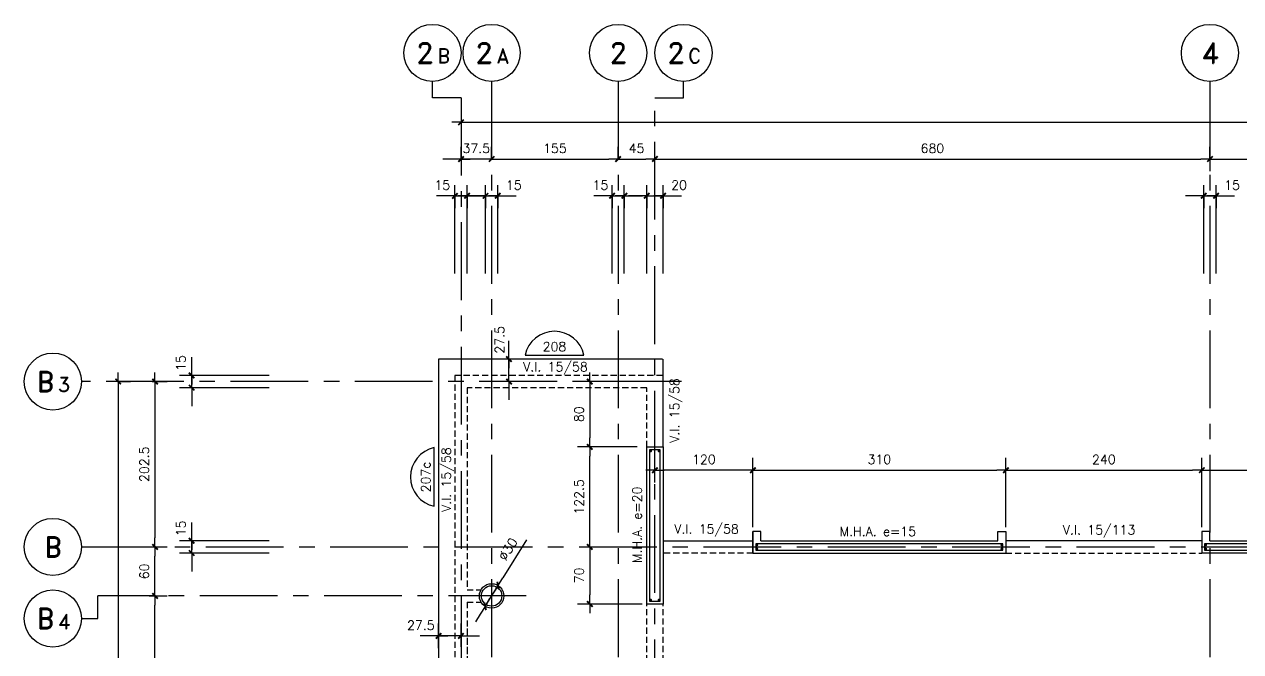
# Model space of a CAD drawing. Header units: millimetres. Extents: x -656330 to -652130, y 68248 to 71298.
# Drawn here: x -656330 to -654839, y 70530 to 71298 of the extents above; entities that cross this region are included whole.
import ezdxf
from ezdxf.enums import TextEntityAlignment as Align

# ---------------------------------------------------------------- set-up
doc = ezdxf.new("R2010")
doc.units = ezdxf.units.MM
doc.header["$LTSCALE"] = 30
doc.linetypes.add('CENTER', pattern=[50.8, 31.75, -6.35, 6.35, -6.35])
doc.linetypes.add('DASHED', pattern=[0.75, 0.5, -0.25])
for name, color, linetype in [('A-LINEA 015', 6, 'Continuous'), ('BORDE DE LOSAS', 3, 'Continuous'), ('COTAS', 5, 'Continuous'), ('COTAS1', 2, 'Continuous'), ('Cotas2', 1, 'Continuous'), ('EJES', 1, 'CENTER'), ('MALLA', 1, 'Continuous'), ('MUROS', 5, 'Continuous'), ('SEGMENTOS1', 2, 'DASHED'), ('TEXTOS1', 9, 'Continuous'), ('VIGAS', 3, 'Continuous')]:
    doc.layers.add(name, color=color, linetype=linetype)
doc.styles.add('ROMAND', font='romand')
doc.styles.add('ROMANS', font='romans')
doc.dimstyles.new('ING-50', dxfattribs={"dimscale": 5, "dimtxt": 2.25, "dimasz": 2.25, "dimexe": 3, "dimexo": 0, "dimgap": 1.5, "dimtad": 1, "dimdec": 1, "dimzin": 12, "dimdsep": 46, "dimtxsty": 'ROMANS', "dimblk1": 'TICK1', "dimblk2": 'TICK1', "dimsah": 1, "dimcen": 0.09, "dimclrd": 2, "dimclre": 1, "dimclrt": 3, "dimadec": 1, "dimazin": 3, "dimtfac": 1, "dimtdec": 1, "dimtix": 1, "dimtmove": 2, "dimatfit": 3, "dimfxl": 3, "dimtolj": 1, "dimtzin": 12, "dimarcsym": 0})

# ---------------------------------------------------------------- blocks, each defined once
blk = doc.blocks.new('EJE-1')
at = {"color": 3, "linetype": 'Continuous'}
blk.add_circle((0, 0), 35, dxfattribs=at)
at = {"color": 5, "linetype": 'Continuous', "style": 'ROMAND'}
blk.add_attdef('0', text='', height=25, dxfattribs=at).set_placement((0.2, 0), align=Align.MIDDLE)
blk = doc.blocks.new('TICK1')
at = {"color": 2}
for points in [[(0, 0), (-1, 0)], [(0, 0), (1, 0)]]:
    blk.add_lwpolyline(points, dxfattribs=at)
at = {"color": 2, "const_width": 0.2}
blk.add_lwpolyline([(-0.3, -0.3), (0.3, 0.3)], dxfattribs=at)
blk = doc.blocks.new('*D15')
at = {"layer": 'COTAS', "color": 2, "lineweight": -2}
for p, q in [((-654895.9, 71088.3), (-654907.1, 71088.3)), ((-654884.6, 71088.3), (-654869.6, 71088.3)), ((-654858.4, 71088.3), (-654847.1, 71088.3))]:
    blk.add_line(p, q, dxfattribs=at)
at = {"layer": 'COTAS', "color": 1, "lineweight": -2}
for p, q in [((-654884.6, 71088.3), (-654884.6, 71073.3)), ((-654869.6, 71088.3), (-654869.6, 71073.3))]:
    blk.add_line(p, q, dxfattribs=at)
at = {"layer": 'Defpoints', "color": 0}
for p in [(-654884.6, 71088.3), (-654869.6, 71088.3), (-654869.6, 71088.3)]:
    blk.add_point(p, dxfattribs=at)
at = {"layer": 'COTAS', "color": 2, "lineweight": -2, "xscale": 11.25, "yscale": 11.25, "zscale": 11.25}
blk.add_blockref('TICK1', (-654884.6, 71088.3), dxfattribs=at)
at = {"layer": 'COTAS', "color": 2, "lineweight": -2, "xscale": 11.25, "yscale": 11.25, "zscale": 11.25, "rotation": 180}
blk.add_blockref('TICK1', (-654869.6, 71088.3), dxfattribs=at)
at = {"layer": 'COTAS', "color": 3, "insert": (-654850, 71101.4), "char_height": 11.25, "attachment_point": 5, "style": 'ROMANS'}
blk.add_mtext('\\A1;15', dxfattribs=at)
blk = doc.blocks.new('*D18')
at = {"layer": 'COTAS', "color": 1, "lineweight": -2}
for p, q in [((-655602.1, 71133.3), (-655602.1, 71148.3)), ((-655557.1, 71133.3), (-655557.1, 71148.3))]:
    blk.add_line(p, q, dxfattribs=at)
at = {"layer": 'COTAS', "color": 2, "lineweight": -2}
blk.add_line((-655590.9, 71133.3), (-655568.4, 71133.3), dxfattribs=at)
at = {"layer": 'Defpoints', "color": 0}
for p in [(-655602.1, 71133.3), (-655557.1, 71133.3), (-655557.1, 71133.3)]:
    blk.add_point(p, dxfattribs=at)
at = {"layer": 'COTAS', "color": 2, "lineweight": -2, "xscale": 11.25, "yscale": 11.25, "zscale": 11.25, "rotation": 180}
blk.add_blockref('TICK1', (-655602.1, 71133.3), dxfattribs=at)
at = {"layer": 'COTAS', "color": 2, "lineweight": -2, "xscale": 11.25, "yscale": 11.25, "zscale": 11.25}
blk.add_blockref('TICK1', (-655557.1, 71133.3), dxfattribs=at)
at = {"layer": 'COTAS', "color": 3, "insert": (-655579.6, 71146.4), "char_height": 11.25, "attachment_point": 5, "style": 'ROMANS'}
blk.add_mtext('\\A1;45', dxfattribs=at)
blk = doc.blocks.new('*D21')
at = {"layer": 'COTAS', "color": 1, "lineweight": -2}
for p, q in [((-654692.1, 71133.3), (-654692.1, 71148.3)), ((-654877.1, 71133.3), (-654877.1, 71118.3))]:
    blk.add_line(p, q, dxfattribs=at)
at = {"layer": 'COTAS', "color": 2, "lineweight": -2}
blk.add_line((-654865.9, 71133.3), (-654703.4, 71133.3), dxfattribs=at)
at = {"layer": 'Defpoints', "color": 0}
for p in [(-654877.1, 71133.3), (-654692.1, 71133.3), (-654692.1, 71133.3)]:
    blk.add_point(p, dxfattribs=at)
at = {"layer": 'COTAS', "color": 2, "lineweight": -2, "xscale": 11.25, "yscale": 11.25, "zscale": 11.25, "rotation": 180}
blk.add_blockref('TICK1', (-654877.1, 71133.3), dxfattribs=at)
at = {"layer": 'COTAS', "color": 2, "lineweight": -2, "xscale": 11.25, "yscale": 11.25, "zscale": 11.25}
blk.add_blockref('TICK1', (-654692.1, 71133.3), dxfattribs=at)
at = {"layer": 'COTAS', "color": 3, "insert": (-654784.6, 71146.4), "char_height": 11.25, "attachment_point": 5, "style": 'ROMANS'}
blk.add_mtext('\\A1;185', dxfattribs=at)
blk = doc.blocks.new('*D24')
at = {"layer": 'COTAS', "color": 1, "lineweight": -2}
for p, q in [((-653424.6, 71178.3), (-653424.6, 71193.3)), ((-655794.6, 71178.3), (-655794.6, 71163.3))]:
    blk.add_line(p, q, dxfattribs=at)
at = {"layer": 'COTAS', "color": 2, "lineweight": -2}
blk.add_line((-655783.4, 71178.3), (-653435.9, 71178.3), dxfattribs=at)
at = {"layer": 'Defpoints', "color": 0}
for p in [(-655794.6, 71178.3), (-653424.6, 71178.3), (-653424.6, 71178.3)]:
    blk.add_point(p, dxfattribs=at)
at = {"layer": 'COTAS', "color": 2, "lineweight": -2, "xscale": 11.25, "yscale": 11.25, "zscale": 11.25, "rotation": 180}
blk.add_blockref('TICK1', (-655794.6, 71178.3), dxfattribs=at)
at = {"layer": 'COTAS', "color": 2, "lineweight": -2, "xscale": 11.25, "yscale": 11.25, "zscale": 11.25}
blk.add_blockref('TICK1', (-653424.6, 71178.3), dxfattribs=at)
at = {"layer": 'COTAS', "color": 3, "insert": (-654609.6, 71191.4), "char_height": 11.25, "attachment_point": 5, "style": 'ROMANS'}
blk.add_mtext('\\A1;2370', dxfattribs=at)
blk = doc.blocks.new('*D39')
at = {"layer": 'COTAS', "color": 2, "lineweight": -2}
for p, q in [((-656124.6, 70677), (-656124.6, 70688.3)), ((-656124.6, 70650.8), (-656124.6, 70665.8)), ((-656124.6, 70639.5), (-656124.6, 70628.3))]:
    blk.add_line(p, q, dxfattribs=at)
at = {"layer": 'COTAS', "color": 1, "lineweight": -2}
for p, q in [((-656124.6, 70665.8), (-656139.6, 70665.8)), ((-656124.6, 70650.8), (-656139.6, 70650.8))]:
    blk.add_line(p, q, dxfattribs=at)
at = {"layer": 'Defpoints', "color": 0}
for p in [(-656124.6, 70665.8), (-656124.6, 70665.8), (-656124.6, 70650.8)]:
    blk.add_point(p, dxfattribs=at)
at = {"layer": 'COTAS', "color": 2, "lineweight": -2, "xscale": 11.25, "yscale": 11.25, "zscale": 11.25}
for p, rotation in [((-656124.6, 70665.8), 270), ((-656124.6, 70650.8), 90)]:
    blk.add_blockref('TICK1', p, dxfattribs=dict(at, rotation=rotation))
at = {"layer": 'COTAS', "color": 3, "insert": (-656137.8, 70681), "char_height": 11.25, "attachment_point": 5, "rotation": 90, "style": 'ROMANS'}
blk.add_mtext('\\A1;15', dxfattribs=at)
blk = doc.blocks.new('*D49')
at = {"layer": 'COTAS', "color": 1, "lineweight": -2}
for p, q in [((-656215.6, 70860.8), (-656199.6, 70860.8)), ((-656223.3, 69028.3), (-656199.6, 69028.3))]:
    blk.add_line(p, q, dxfattribs=at)
at = {"layer": 'COTAS', "color": 2, "lineweight": -2}
blk.add_line((-656214.6, 70849.5), (-656214.6, 69039.5), dxfattribs=at)
at = {"layer": 'Defpoints', "color": 0}
for p in [(-656215.6, 70860.8), (-656223.3, 69028.3), (-656214.6, 69028.3)]:
    blk.add_point(p, dxfattribs=at)
at = {"layer": 'COTAS', "color": 2, "lineweight": -2, "xscale": 11.25, "yscale": 11.25, "zscale": 11.25}
for p, rotation in [((-656214.6, 70860.8), 90), ((-656214.6, 69028.3), 270)]:
    blk.add_blockref('TICK1', p, dxfattribs=dict(at, rotation=rotation))
at = {"layer": 'COTAS', "color": 3, "insert": (-656227.8, 69944.5), "char_height": 11.25, "attachment_point": 5, "rotation": 90, "style": 'ROMANS'}
blk.add_mtext('\\A1;1832.5', dxfattribs=at)
blk = doc.blocks.new('*D50')
at = {"layer": 'COTAS', "color": 1, "lineweight": -2, "ltscale": 0.5}
for p, q in [((-655437.1, 70682.3), (-655437.1, 70767.2)), ((-655127.1, 70682.3), (-655127.1, 70767.2))]:
    blk.add_line(p, q, dxfattribs=at)
at = {"layer": 'COTAS', "color": 2, "lineweight": -2, "ltscale": 0.5}
blk.add_line((-655425.9, 70752.2), (-655138.4, 70752.2), dxfattribs=at)
at = {"layer": 'Defpoints', "color": 0, "ltscale": 0.5}
for p in [(-655127.1, 70752.2), (-655437.1, 70682.3), (-655127.1, 70682.3)]:
    blk.add_point(p, dxfattribs=at)
at = {"layer": 'COTAS', "color": 2, "lineweight": -2, "ltscale": 0.5, "xscale": 11.25, "yscale": 11.25, "zscale": 11.25, "rotation": 180}
blk.add_blockref('TICK1', (-655437.1, 70752.2), dxfattribs=at)
at = {"layer": 'COTAS', "color": 2, "lineweight": -2, "ltscale": 0.5, "xscale": 11.25, "yscale": 11.25, "zscale": 11.25}
blk.add_blockref('TICK1', (-655127.1, 70752.2), dxfattribs=at)
at = {"layer": 'COTAS', "color": 3, "ltscale": 0.5, "insert": (-655282.1, 70765.4), "char_height": 11.25, "attachment_point": 5, "style": 'ROMANS'}
blk.add_mtext('\\A1;310', dxfattribs=at)
blk = doc.blocks.new('*D56')
at = {"layer": 'COTAS1', "color": 1, "lineweight": -2, "ltscale": 0.5}
for p, q in [((-654887.1, 70685.1), (-654887.1, 70767.2)), ((-654667.1, 70682.3), (-654667.1, 70767.2))]:
    blk.add_line(p, q, dxfattribs=at)
at = {"layer": 'COTAS1', "color": 2, "lineweight": -2, "ltscale": 0.5}
blk.add_line((-654875.9, 70752.2), (-654678.4, 70752.2), dxfattribs=at)
at = {"layer": 'Defpoints', "color": 0, "ltscale": 0.5}
for p in [(-654667.1, 70752.2), (-654887.1, 70685.1), (-654667.1, 70682.3)]:
    blk.add_point(p, dxfattribs=at)
at = {"layer": 'COTAS1', "color": 2, "lineweight": -2, "ltscale": 0.5, "xscale": 11.25, "yscale": 11.25, "zscale": 11.25, "rotation": 180}
blk.add_blockref('TICK1', (-654887.1, 70752.2), dxfattribs=at)
at = {"layer": 'COTAS1', "color": 2, "lineweight": -2, "ltscale": 0.5, "xscale": 11.25, "yscale": 11.25, "zscale": 11.25}
blk.add_blockref('TICK1', (-654667.1, 70752.2), dxfattribs=at)
at = {"layer": 'COTAS1', "color": 3, "ltscale": 0.5, "insert": (-654777.1, 70765.4), "char_height": 11.25, "attachment_point": 5, "style": 'ROMANS'}
blk.add_mtext('\\A1;220', dxfattribs=at)
blk = doc.blocks.new('*D58')
at = {"layer": 'COTAS', "color": 1, "lineweight": -2}
for p, q in [((-656176, 70658.3), (-656154.6, 70658.3)), ((-656175.1, 70598.3), (-656154.6, 70598.3))]:
    blk.add_line(p, q, dxfattribs=at)
at = {"layer": 'COTAS', "color": 2, "lineweight": -2}
blk.add_line((-656169.6, 70609.5), (-656169.6, 70647), dxfattribs=at)
at = {"layer": 'Defpoints', "color": 0}
for p in [(-656176, 70658.3), (-656169.6, 70658.3), (-656175.1, 70598.3)]:
    blk.add_point(p, dxfattribs=at)
at = {"layer": 'COTAS', "color": 2, "lineweight": -2, "xscale": 11.25, "yscale": 11.25, "zscale": 11.25}
for p, rotation in [((-656169.6, 70658.3), 90), ((-656169.6, 70598.3), 270)]:
    blk.add_blockref('TICK1', p, dxfattribs=dict(at, rotation=rotation))
at = {"layer": 'COTAS', "color": 3, "insert": (-656182.8, 70628.3), "char_height": 11.25, "attachment_point": 5, "rotation": 90, "style": 'ROMANS'}
blk.add_mtext('\\A1;60', dxfattribs=at)
blk = doc.blocks.new('*D64')
at = {"layer": 'COTAS', "color": 2, "lineweight": -2}
for p, q in [((-655620.9, 71088.3), (-655632.1, 71088.3)), ((-655609.6, 71088.3), (-655594.6, 71088.3)), ((-655583.4, 71088.3), (-655572.1, 71088.3))]:
    blk.add_line(p, q, dxfattribs=at)
at = {"layer": 'COTAS', "color": 1, "lineweight": -2}
for p, q in [((-655609.6, 71088.3), (-655609.6, 71073.3)), ((-655594.6, 71088.3), (-655594.6, 71073.3))]:
    blk.add_line(p, q, dxfattribs=at)
at = {"layer": 'Defpoints', "color": 0}
for p in [(-655609.6, 71088.3), (-655594.6, 71088.3), (-655594.6, 71088.3)]:
    blk.add_point(p, dxfattribs=at)
at = {"layer": 'COTAS', "color": 2, "lineweight": -2, "xscale": 11.25, "yscale": 11.25, "zscale": 11.25}
blk.add_blockref('TICK1', (-655609.6, 71088.3), dxfattribs=at)
at = {"layer": 'COTAS', "color": 2, "lineweight": -2, "xscale": 11.25, "yscale": 11.25, "zscale": 11.25, "rotation": 180}
blk.add_blockref('TICK1', (-655594.6, 71088.3), dxfattribs=at)
at = {"layer": 'COTAS', "color": 3, "insert": (-655623.8, 71101.4), "char_height": 11.25, "attachment_point": 5, "style": 'ROMANS'}
blk.add_mtext('\\A1;15', dxfattribs=at)
blk = doc.blocks.new('eje-3')
at = {"color": 3, "linetype": 'Continuous'}
blk.add_circle((0, 0), 35, dxfattribs=at)
at = {"color": 5, "linetype": 'Continuous', "style": 'ROMAND'}
for height, p in [(25, (-9.2, 0)), (18, (13.7, -3.6))]:
    blk.add_attdef('0', text='', height=height, dxfattribs=at).set_placement(p, align=Align.MIDDLE)
blk = doc.blocks.new('*D70')
at = {"layer": 'COTAS', "color": 1, "lineweight": -2}
for p, q in [((-655757.1, 71133.3), (-655757.1, 71148.3)), ((-655602.1, 71133.3), (-655602.1, 71148.3))]:
    blk.add_line(p, q, dxfattribs=at)
at = {"layer": 'COTAS', "color": 2, "lineweight": -2}
blk.add_line((-655745.9, 71133.3), (-655613.4, 71133.3), dxfattribs=at)
at = {"layer": 'Defpoints', "color": 0}
for p in [(-655757.1, 71133.3), (-655602.1, 71133.3), (-655602.1, 71133.3)]:
    blk.add_point(p, dxfattribs=at)
at = {"layer": 'COTAS', "color": 2, "lineweight": -2, "xscale": 11.25, "yscale": 11.25, "zscale": 11.25, "rotation": 180}
blk.add_blockref('TICK1', (-655757.1, 71133.3), dxfattribs=at)
at = {"layer": 'COTAS', "color": 2, "lineweight": -2, "xscale": 11.25, "yscale": 11.25, "zscale": 11.25}
blk.add_blockref('TICK1', (-655602.1, 71133.3), dxfattribs=at)
at = {"layer": 'COTAS', "color": 3, "insert": (-655679.6, 71146.4), "char_height": 11.25, "attachment_point": 5, "style": 'ROMANS'}
blk.add_mtext('\\A1;155', dxfattribs=at)
blk = doc.blocks.new('*D73')
at = {"layer": 'COTAS', "color": 1, "lineweight": -2, "ltscale": 0.5}
for p, q in [((-655127.1, 70682.3), (-655127.1, 70767.2)), ((-654887.1, 70682.3), (-654887.1, 70767.2))]:
    blk.add_line(p, q, dxfattribs=at)
at = {"layer": 'COTAS', "color": 2, "lineweight": -2, "ltscale": 0.5}
blk.add_line((-655115.9, 70752.2), (-654898.4, 70752.2), dxfattribs=at)
at = {"layer": 'Defpoints', "color": 0, "ltscale": 0.5}
for p in [(-654887.1, 70752.2), (-655127.1, 70682.3), (-654887.1, 70682.3)]:
    blk.add_point(p, dxfattribs=at)
at = {"layer": 'COTAS', "color": 2, "lineweight": -2, "ltscale": 0.5, "xscale": 11.25, "yscale": 11.25, "zscale": 11.25, "rotation": 180}
blk.add_blockref('TICK1', (-655127.1, 70752.2), dxfattribs=at)
at = {"layer": 'COTAS', "color": 2, "lineweight": -2, "ltscale": 0.5, "xscale": 11.25, "yscale": 11.25, "zscale": 11.25}
blk.add_blockref('TICK1', (-654887.1, 70752.2), dxfattribs=at)
at = {"layer": 'COTAS', "color": 3, "ltscale": 0.5, "insert": (-655007.1, 70765.4), "char_height": 11.25, "attachment_point": 5, "style": 'ROMANS'}
blk.add_mtext('\\A1;240', dxfattribs=at)
blk = doc.blocks.new('*D78')
at = {"layer": 'COTAS', "color": 1, "lineweight": -2, "ltscale": 0.5}
for p, q in [((-655557.1, 70737.1), (-655557.1, 70767.2)), ((-655437.1, 70682.3), (-655437.1, 70767.2))]:
    blk.add_line(p, q, dxfattribs=at)
at = {"layer": 'COTAS', "color": 2, "lineweight": -2, "ltscale": 0.5}
blk.add_line((-655448.4, 70752.2), (-655545.9, 70752.2), dxfattribs=at)
at = {"layer": 'Defpoints', "color": 0, "ltscale": 0.5}
for p in [(-655557.1, 70752.2), (-655557.1, 70737.1), (-655437.1, 70682.3)]:
    blk.add_point(p, dxfattribs=at)
at = {"layer": 'COTAS', "color": 2, "lineweight": -2, "ltscale": 0.5, "xscale": 11.25, "yscale": 11.25, "zscale": 11.25, "rotation": 180}
blk.add_blockref('TICK1', (-655557.1, 70752.2), dxfattribs=at)
at = {"layer": 'COTAS', "color": 2, "lineweight": -2, "ltscale": 0.5, "xscale": 11.25, "yscale": 11.25, "zscale": 11.25}
blk.add_blockref('TICK1', (-655437.1, 70752.2), dxfattribs=at)
at = {"layer": 'COTAS', "color": 3, "ltscale": 0.5, "insert": (-655497.1, 70765.4), "char_height": 11.25, "attachment_point": 5, "style": 'ROMANS'}
blk.add_mtext('\\A1;120', dxfattribs=at)
blk = doc.blocks.new('*D127')
at = {"layer": 'COTAS', "color": 2, "lineweight": -2}
for p, q in [((-655775.9, 71088.3), (-655787.1, 71088.3)), ((-655764.6, 71088.3), (-655749.6, 71088.3)), ((-655738.4, 71088.3), (-655727.1, 71088.3))]:
    blk.add_line(p, q, dxfattribs=at)
at = {"layer": 'COTAS', "color": 1, "lineweight": -2}
for p, q in [((-655764.6, 71088.3), (-655764.6, 71073.3)), ((-655749.6, 71088.3), (-655749.6, 71073.3))]:
    blk.add_line(p, q, dxfattribs=at)
at = {"layer": 'Defpoints', "color": 0}
for p in [(-655764.6, 71088.3), (-655749.6, 71088.3), (-655749.6, 71088.3)]:
    blk.add_point(p, dxfattribs=at)
at = {"layer": 'COTAS', "color": 2, "lineweight": -2, "xscale": 11.25, "yscale": 11.25, "zscale": 11.25}
blk.add_blockref('TICK1', (-655764.6, 71088.3), dxfattribs=at)
at = {"layer": 'COTAS', "color": 2, "lineweight": -2, "xscale": 11.25, "yscale": 11.25, "zscale": 11.25, "rotation": 180}
blk.add_blockref('TICK1', (-655749.6, 71088.3), dxfattribs=at)
at = {"layer": 'COTAS', "color": 3, "insert": (-655730, 71101.4), "char_height": 11.25, "attachment_point": 5, "style": 'ROMANS'}
blk.add_mtext('\\A1;15', dxfattribs=at)
blk = doc.blocks.new('*D145')
at = {"layer": 'COTAS', "color": 1, "lineweight": -2}
for p, q in [((-655794.6, 71133.3), (-655794.6, 71148.3)), ((-655757.1, 71133.3), (-655757.1, 71148.3))]:
    blk.add_line(p, q, dxfattribs=at)
at = {"layer": 'COTAS', "color": 2, "lineweight": -2}
for p, q in [((-655805.9, 71133.3), (-655817.1, 71133.3)), ((-655757.1, 71133.3), (-655794.6, 71133.3)), ((-655745.9, 71133.3), (-655734.6, 71133.3))]:
    blk.add_line(p, q, dxfattribs=at)
at = {"layer": 'Defpoints', "color": 0}
for p in [(-655794.6, 71133.3), (-655794.6, 71133.3), (-655757.1, 71133.3)]:
    blk.add_point(p, dxfattribs=at)
at = {"layer": 'COTAS', "color": 2, "lineweight": -2, "xscale": 11.25, "yscale": 11.25, "zscale": 11.25}
blk.add_blockref('TICK1', (-655794.6, 71133.3), dxfattribs=at)
at = {"layer": 'COTAS', "color": 2, "lineweight": -2, "xscale": 11.25, "yscale": 11.25, "zscale": 11.25, "rotation": 180}
blk.add_blockref('TICK1', (-655757.1, 71133.3), dxfattribs=at)
at = {"layer": 'COTAS', "color": 3, "insert": (-655775.9, 71146.4), "char_height": 11.25, "attachment_point": 5, "style": 'ROMANS'}
blk.add_mtext('\\A1;37.5', dxfattribs=at)
blk = doc.blocks.new('*D146')
at = {"layer": 'COTAS', "color": 2, "lineweight": -2}
for p, q in [((-655813.4, 71088.3), (-655824.6, 71088.3)), ((-655802.1, 71088.3), (-655787.1, 71088.3)), ((-655775.9, 71088.3), (-655764.6, 71088.3))]:
    blk.add_line(p, q, dxfattribs=at)
at = {"layer": 'COTAS', "color": 1, "lineweight": -2}
for p, q in [((-655802.1, 71088.3), (-655802.1, 71073.3)), ((-655787.1, 71088.3), (-655787.1, 71073.3))]:
    blk.add_line(p, q, dxfattribs=at)
at = {"layer": 'Defpoints', "color": 0}
for p in [(-655802.1, 71088.3), (-655787.1, 71088.3), (-655787.1, 71088.3)]:
    blk.add_point(p, dxfattribs=at)
at = {"layer": 'COTAS', "color": 2, "lineweight": -2, "xscale": 11.25, "yscale": 11.25, "zscale": 11.25}
blk.add_blockref('TICK1', (-655802.1, 71088.3), dxfattribs=at)
at = {"layer": 'COTAS', "color": 2, "lineweight": -2, "xscale": 11.25, "yscale": 11.25, "zscale": 11.25, "rotation": 180}
blk.add_blockref('TICK1', (-655787.1, 71088.3), dxfattribs=at)
at = {"layer": 'COTAS', "color": 3, "insert": (-655817.5, 71101.4), "char_height": 11.25, "attachment_point": 5, "style": 'ROMANS'}
blk.add_mtext('\\A1;15', dxfattribs=at)
blk = doc.blocks.new('*D149')
at = {"layer": 'COTAS', "color": 1, "lineweight": -2, "ltscale": 0.5}
for p, q in [((-655822.1, 70534.3), (-655822.1, 70564.3)), ((-655794.6, 70535.8), (-655794.6, 70564.3))]:
    blk.add_line(p, q, dxfattribs=at)
at = {"layer": 'COTAS', "color": 2, "lineweight": -2, "ltscale": 0.5}
for p, q in [((-655833.4, 70549.3), (-655844.6, 70549.3)), ((-655794.6, 70549.3), (-655822.1, 70549.3)), ((-655783.4, 70549.3), (-655772.1, 70549.3))]:
    blk.add_line(p, q, dxfattribs=at)
at = {"layer": 'Defpoints', "color": 0, "ltscale": 0.5}
for p in [(-655822.1, 70549.3), (-655822.1, 70534.3), (-655794.6, 70535.8)]:
    blk.add_point(p, dxfattribs=at)
at = {"layer": 'COTAS', "color": 2, "lineweight": -2, "ltscale": 0.5, "xscale": 11.25, "yscale": 11.25, "zscale": 11.25}
blk.add_blockref('TICK1', (-655822.1, 70549.3), dxfattribs=at)
at = {"layer": 'COTAS', "color": 2, "lineweight": -2, "ltscale": 0.5, "xscale": 11.25, "yscale": 11.25, "zscale": 11.25, "rotation": 180}
blk.add_blockref('TICK1', (-655794.6, 70549.3), dxfattribs=at)
at = {"layer": 'COTAS', "color": 3, "ltscale": 0.5, "insert": (-655843.9, 70562.4), "char_height": 11.25, "attachment_point": 5, "style": 'ROMANS'}
blk.add_mtext('\\A1;27.5', dxfattribs=at)
blk = doc.blocks.new('*D209')
at = {"layer": 'COTAS', "color": 2, "lineweight": -2}
for p, q in [((-655714.5, 70667), (-655743.3, 70620.6)), ((-655765.1, 70585.5), (-655749.2, 70611)), ((-655771, 70576), (-655776.9, 70566.4))]:
    blk.add_line(p, q, dxfattribs=at)
at = {"layer": 'Defpoints', "color": 0}
for p in [(-655749.2, 70611), (-655765.1, 70585.5)]:
    blk.add_point(p, dxfattribs=at)
at = {"layer": 'COTAS', "color": 2, "lineweight": -2, "xscale": 11.25, "yscale": 11.25, "zscale": 11.25}
for p, rotation in [((-655749.2, 70611), 238.169466181753), ((-655765.1, 70585.5), 58.16946618175298)]:
    blk.add_blockref('TICK1', p, dxfattribs=dict(at, rotation=rotation))
at = {"layer": 'COTAS', "color": 3, "insert": (-655737.1, 70655.5), "char_height": 11.25, "attachment_point": 5, "rotation": 58.1695, "style": 'ROMANS'}
blk.add_mtext('\\A1;∅30', dxfattribs=at)
blk = doc.blocks.new('*D155')
at = {"layer": 'COTAS', "color": 1, "lineweight": -2}
for p, q in [((-655557.1, 71133.3), (-655557.1, 71148.3)), ((-654877.1, 71133.3), (-654877.1, 71148.3))]:
    blk.add_line(p, q, dxfattribs=at)
at = {"layer": 'COTAS', "color": 2, "lineweight": -2}
blk.add_line((-655545.9, 71133.3), (-654888.4, 71133.3), dxfattribs=at)
at = {"layer": 'Defpoints', "color": 0}
for p in [(-655557.1, 71133.3), (-654877.1, 71133.3), (-654877.1, 71133.3)]:
    blk.add_point(p, dxfattribs=at)
at = {"layer": 'COTAS', "color": 2, "lineweight": -2, "xscale": 11.25, "yscale": 11.25, "zscale": 11.25, "rotation": 180}
blk.add_blockref('TICK1', (-655557.1, 71133.3), dxfattribs=at)
at = {"layer": 'COTAS', "color": 2, "lineweight": -2, "xscale": 11.25, "yscale": 11.25, "zscale": 11.25}
blk.add_blockref('TICK1', (-654877.1, 71133.3), dxfattribs=at)
at = {"layer": 'COTAS', "color": 3, "insert": (-655217.1, 71146.4), "char_height": 11.25, "attachment_point": 5, "style": 'ROMANS'}
blk.add_mtext('\\A1;680', dxfattribs=at)
blk = doc.blocks.new('*D156')
at = {"layer": 'COTAS', "color": 1, "lineweight": -2}
for p, q in [((-656176.5, 70598.3), (-656154.6, 70598.3)), ((-656172, 70308.3), (-656154.6, 70308.3))]:
    blk.add_line(p, q, dxfattribs=at)
at = {"layer": 'COTAS', "color": 2, "lineweight": -2}
blk.add_line((-656169.6, 70319.5), (-656169.6, 70587), dxfattribs=at)
at = {"layer": 'Defpoints', "color": 0}
for p in [(-656176.5, 70598.3), (-656169.6, 70598.3), (-656172, 70308.3)]:
    blk.add_point(p, dxfattribs=at)
at = {"layer": 'COTAS', "color": 2, "lineweight": -2, "xscale": 11.25, "yscale": 11.25, "zscale": 11.25}
for p, rotation in [((-656169.6, 70598.3), 90), ((-656169.6, 70308.3), 270)]:
    blk.add_blockref('TICK1', p, dxfattribs=dict(at, rotation=rotation))
at = {"layer": 'COTAS', "color": 3, "insert": (-656182.8, 70453.3), "char_height": 11.25, "attachment_point": 5, "rotation": 90, "style": 'ROMANS'}
blk.add_mtext('\\A1;290', dxfattribs=at)
blk = doc.blocks.new('*D157')
at = {"layer": 'COTAS', "color": 1, "lineweight": -2}
for p, q in [((-655578.7, 70780.8), (-655651.9, 70780.8)), ((-655638.7, 70658.3), (-655621.9, 70658.3))]:
    blk.add_line(p, q, dxfattribs=at)
at = {"layer": 'COTAS', "color": 2, "lineweight": -2}
blk.add_line((-655636.9, 70669.5), (-655636.9, 70769.5), dxfattribs=at)
at = {"layer": 'Defpoints', "color": 0}
for p in [(-655636.9, 70780.8), (-655578.7, 70780.8), (-655638.7, 70658.3)]:
    blk.add_point(p, dxfattribs=at)
at = {"layer": 'COTAS', "color": 2, "lineweight": -2, "xscale": 11.25, "yscale": 11.25, "zscale": 11.25}
for p, rotation in [((-655636.9, 70780.8), 90), ((-655636.9, 70658.3), 270)]:
    blk.add_blockref('TICK1', p, dxfattribs=dict(at, rotation=rotation))
at = {"layer": 'COTAS', "color": 3, "insert": (-655650, 70719.5), "char_height": 11.25, "attachment_point": 5, "rotation": 90, "style": 'ROMANS'}
blk.add_mtext('\\A1;122.5', dxfattribs=at)
blk = doc.blocks.new('*D158')
at = {"layer": 'COTAS', "color": 1, "lineweight": -2}
for p, q in [((-655638.7, 70658.3), (-655621.9, 70658.3)), ((-655572.8, 70588.3), (-655651.9, 70588.3))]:
    blk.add_line(p, q, dxfattribs=at)
at = {"layer": 'COTAS', "color": 2, "lineweight": -2}
blk.add_line((-655636.9, 70647), (-655636.9, 70599.5), dxfattribs=at)
at = {"layer": 'Defpoints', "color": 0}
for p in [(-655638.7, 70658.3), (-655636.9, 70588.3), (-655572.8, 70588.3)]:
    blk.add_point(p, dxfattribs=at)
at = {"layer": 'COTAS', "color": 2, "lineweight": -2, "xscale": 11.25, "yscale": 11.25, "zscale": 11.25}
for p, rotation in [((-655636.9, 70658.3), 90), ((-655636.9, 70588.3), 270)]:
    blk.add_blockref('TICK1', p, dxfattribs=dict(at, rotation=rotation))
at = {"layer": 'COTAS', "color": 3, "insert": (-655650, 70623.3), "char_height": 11.25, "attachment_point": 5, "rotation": 90, "style": 'ROMANS'}
blk.add_mtext('\\A1;70', dxfattribs=at)
blk = doc.blocks.new('*D159')
at = {"layer": 'COTAS', "color": 2, "lineweight": -2}
for p, q in [((-655735.9, 70899.5), (-655735.9, 70910.8)), ((-655735.9, 70860.8), (-655735.9, 70888.3)), ((-655735.9, 70849.5), (-655735.9, 70838.3))]:
    blk.add_line(p, q, dxfattribs=at)
at = {"layer": 'COTAS', "color": 1, "lineweight": -2}
for p, q in [((-655725.2, 70888.3), (-655750.9, 70888.3)), ((-655729, 70860.8), (-655750.9, 70860.8))]:
    blk.add_line(p, q, dxfattribs=at)
at = {"layer": 'Defpoints', "color": 0}
for p in [(-655735.9, 70888.3), (-655725.2, 70888.3), (-655729, 70860.8)]:
    blk.add_point(p, dxfattribs=at)
at = {"layer": 'COTAS', "color": 2, "lineweight": -2, "xscale": 11.25, "yscale": 11.25, "zscale": 11.25}
for p, rotation in [((-655735.9, 70888.3), 270), ((-655735.9, 70860.8), 90)]:
    blk.add_blockref('TICK1', p, dxfattribs=dict(at, rotation=rotation))
at = {"layer": 'COTAS', "color": 3, "insert": (-655747.4, 70911.9), "char_height": 11.25, "attachment_point": 5, "rotation": 90, "style": 'ROMANS'}
blk.add_mtext('\\A1;27.5', dxfattribs=at)
blk = doc.blocks.new('*D167')
at = {"layer": 'COTAS', "color": 2, "lineweight": -2}
for p, q in [((-656124.6, 70879.5), (-656124.6, 70890.8)), ((-656124.6, 70853.3), (-656124.6, 70868.3)), ((-656124.6, 70842), (-656124.6, 70830.8))]:
    blk.add_line(p, q, dxfattribs=at)
at = {"layer": 'COTAS', "color": 1, "lineweight": -2}
for p, q in [((-656124.6, 70868.3), (-656139.6, 70868.3)), ((-656124.6, 70853.3), (-656139.6, 70853.3))]:
    blk.add_line(p, q, dxfattribs=at)
at = {"layer": 'Defpoints', "color": 0}
for p in [(-656124.6, 70868.3), (-656124.6, 70868.3), (-656124.6, 70853.3)]:
    blk.add_point(p, dxfattribs=at)
at = {"layer": 'COTAS', "color": 2, "lineweight": -2, "xscale": 11.25, "yscale": 11.25, "zscale": 11.25}
for p, rotation in [((-656124.6, 70868.3), 270), ((-656124.6, 70853.3), 90)]:
    blk.add_blockref('TICK1', p, dxfattribs=dict(at, rotation=rotation))
at = {"layer": 'COTAS', "color": 3, "insert": (-656137.8, 70883.5), "char_height": 11.25, "attachment_point": 5, "rotation": 90, "style": 'ROMANS'}
blk.add_mtext('\\A1;15', dxfattribs=at)
blk = doc.blocks.new('*D168')
at = {"layer": 'COTAS', "color": 1, "lineweight": -2}
for p, q in [((-656172.9, 70860.8), (-656154.6, 70860.8)), ((-656176, 70658.3), (-656154.6, 70658.3))]:
    blk.add_line(p, q, dxfattribs=at)
at = {"layer": 'COTAS', "color": 2, "lineweight": -2}
blk.add_line((-656169.6, 70849.5), (-656169.6, 70669.5), dxfattribs=at)
at = {"layer": 'Defpoints', "color": 0}
for p in [(-656172.9, 70860.8), (-656176, 70658.3), (-656169.6, 70658.3)]:
    blk.add_point(p, dxfattribs=at)
at = {"layer": 'COTAS', "color": 2, "lineweight": -2, "xscale": 11.25, "yscale": 11.25, "zscale": 11.25}
for p, rotation in [((-656169.6, 70860.8), 90), ((-656169.6, 70658.3), 270)]:
    blk.add_blockref('TICK1', p, dxfattribs=dict(at, rotation=rotation))
at = {"layer": 'COTAS', "color": 3, "insert": (-656182.8, 70759.5), "char_height": 11.25, "attachment_point": 5, "rotation": 90, "style": 'ROMANS'}
blk.add_mtext('\\A1;202.5', dxfattribs=at)
blk = doc.blocks.new('*D173')
at = {"layer": 'COTAS', "color": 1, "lineweight": -2}
for p, q in [((-655617.9, 70860.8), (-655651.9, 70860.8)), ((-655578.7, 70780.8), (-655651.9, 70780.8))]:
    blk.add_line(p, q, dxfattribs=at)
at = {"layer": 'COTAS', "color": 2, "lineweight": -2}
blk.add_line((-655636.9, 70849.5), (-655636.9, 70792), dxfattribs=at)
at = {"layer": 'Defpoints', "color": 0}
for p in [(-655617.9, 70860.8), (-655636.9, 70780.8), (-655578.7, 70780.8)]:
    blk.add_point(p, dxfattribs=at)
at = {"layer": 'COTAS', "color": 2, "lineweight": -2, "xscale": 11.25, "yscale": 11.25, "zscale": 11.25}
for p, rotation in [((-655636.9, 70860.8), 90), ((-655636.9, 70780.8), 270)]:
    blk.add_blockref('TICK1', p, dxfattribs=dict(at, rotation=rotation))
at = {"layer": 'COTAS', "color": 3, "insert": (-655650, 70820.8), "char_height": 11.25, "attachment_point": 5, "rotation": 90, "style": 'ROMANS'}
blk.add_mtext('\\A1;80', dxfattribs=at)
blk = doc.blocks.new('*D174')
at = {"layer": 'COTAS', "color": 2, "lineweight": -2}
for p, q in [((-655578.4, 71088.3), (-655589.6, 71088.3)), ((-655567.1, 71088.3), (-655547.1, 71088.3)), ((-655535.9, 71088.3), (-655524.6, 71088.3))]:
    blk.add_line(p, q, dxfattribs=at)
at = {"layer": 'COTAS', "color": 1, "lineweight": -2}
for p, q in [((-655567.1, 71088.3), (-655567.1, 71073.3)), ((-655547.1, 71088.3), (-655547.1, 71073.3))]:
    blk.add_line(p, q, dxfattribs=at)
at = {"layer": 'Defpoints', "color": 0}
for p in [(-655567.1, 71088.3), (-655547.1, 71088.3), (-655547.1, 71088.3)]:
    blk.add_point(p, dxfattribs=at)
at = {"layer": 'COTAS', "color": 2, "lineweight": -2, "xscale": 11.25, "yscale": 11.25, "zscale": 11.25}
blk.add_blockref('TICK1', (-655567.1, 71088.3), dxfattribs=at)
at = {"layer": 'COTAS', "color": 2, "lineweight": -2, "xscale": 11.25, "yscale": 11.25, "zscale": 11.25, "rotation": 180}
blk.add_blockref('TICK1', (-655547.1, 71088.3), dxfattribs=at)
at = {"layer": 'COTAS', "color": 3, "insert": (-655527.5, 71101.4), "char_height": 11.25, "attachment_point": 5, "style": 'ROMANS'}
blk.add_mtext('\\A1;20', dxfattribs=at)

msp = doc.modelspace()

# ---------------------------------------------------------------- linework, layer by layer
at = {"layer": 'BORDE DE LOSAS', "ltscale": 0.5}
msp.add_line((-655547.648, 70888.253), (-655822.148, 70888.253), dxfattribs=at)
at = {"layer": 'Cotas2'}
for p, q in [((-655802.148, 70993.253), (-655802.148, 71101.249)), ((-655787.148, 70993.253), (-655787.148, 71101.249)), ((-655764.648, 70993.253), (-655764.648, 71101.249)), ((-655749.648, 70993.253), (-655749.648, 71101.249)), ((-655609.648, 70993.253), (-655609.648, 71101.249)), ((-655594.648, 70993.253), (-655594.648, 71101.249)), ((-655567.148, 70993.253), (-655567.148, 71101.249)), ((-655547.148, 70993.253), (-655547.148, 71101.249)), ((-654884.648, 70993.253), (-654884.648, 71101.249)), ((-654869.648, 70993.253), (-654869.648, 71101.249)), ((-656029.648, 70868.253), (-656137.644, 70868.253)), ((-656029.648, 70853.253), (-656137.644, 70853.253)), ((-656029.648, 70665.753), (-656137.644, 70665.753)), ((-656029.648, 70650.753), (-656137.644, 70650.753))]:
    msp.add_line(p, q, dxfattribs=at)
at = {"layer": 'EJES', "ltscale": 0.1}
for p, q in [((-655757.148, 71228.253), (-655757.148, 68448.253)), ((-655602.148, 71228.253), (-655602.148, 68448.253)), ((-655522.148, 71208.253), (-655522.148, 71228.253)), ((-654877.148, 71228.253), (-654877.148, 68448.253)), ((-655794.648, 71208.253), (-655794.648, 69647.405)), ((-655557.148, 68468.253), (-655557.148, 71208.253)), ((-655557.148, 71208.253), (-655522.148, 71208.253)), ((-655524.611, 70860.753), (-656259.648, 70860.753)), ((-656259.648, 70658.253), (-652981.525, 70658.253)), ((-655714.731, 70598.253), (-656239.648, 70598.253)), ((-656239.648, 70570.637), (-656239.648, 70598.253)), ((-656259.648, 70570.637), (-656239.648, 70570.637))]:
    msp.add_line(p, q, dxfattribs=at)
msp.add_lwpolyline([(-655794.648, 71208.253), (-655829.648, 71208.253), (-655829.648, 71228.253)], dxfattribs=at)
at = {"layer": 'MALLA', "ltscale": 0.5}
for p, q in [((-655563.648, 70777.253), (-655563.648, 70591.753)), ((-655550.648, 70777.253), (-655563.648, 70777.253)), ((-655550.648, 70591.753), (-655550.648, 70777.253)), ((-655423.148, 70662.253), (-655433.648, 70662.253)), ((-655433.648, 70662.253), (-655433.648, 70654.253)), ((-655130.648, 70662.253), (-655433.648, 70662.253)), ((-655433.648, 70654.253), (-655130.648, 70654.253)), ((-655130.648, 70654.253), (-655130.648, 70662.253)), ((-654883.648, 70662.253), (-654883.648, 70654.253)), ((-654670.648, 70662.253), (-654883.648, 70662.253)), ((-654883.648, 70654.253), (-654670.648, 70654.253)), ((-655563.648, 70591.753), (-655550.648, 70591.753))]:
    msp.add_line(p, q, dxfattribs=at)
at = {"layer": 'MALLA', "ltscale": 0.5, "const_width": 1.5}
for points in [[(-655562.807, 70775.662, 1), (-655561.307, 70775.662, 1)], [(-655552.989, 70775.662, 1), (-655551.489, 70775.662, 1)], [(-655432.807, 70660.662, 1), (-655431.307, 70660.662, 1)], [(-655432.807, 70660.662, 1), (-655431.307, 70660.662, 1)], [(-655432.807, 70655.844, 1), (-655431.307, 70655.844, 1)], [(-655132.989, 70660.662, 1), (-655131.489, 70660.662, 1)], [(-655132.989, 70655.844, 1), (-655131.489, 70655.844, 1)], [(-654882.807, 70660.662, 1), (-654881.307, 70660.662, 1)], [(-654882.807, 70655.844, 1), (-654881.307, 70655.844, 1)], [(-655562.807, 70593.344, 1), (-655561.307, 70593.344, 1)], [(-655552.989, 70593.344, 1), (-655551.489, 70593.344, 1)]]:
    msp.add_lwpolyline(points, format="xyb", close=True, dxfattribs=at)
at = {"layer": 'MALLA', "ltscale": 0.5}
msp.add_circle((-655757.148, 70598.253), 12.5, dxfattribs=at)
at = {"layer": 'MUROS', "ltscale": 0.5}
for p, q in [((-655437.148, 70650.753), (-655437.148, 70677.253)), ((-655437.148, 70677.253), (-655437.148, 70650.753)), ((-655427.148, 70665.753), (-655137.148, 70665.753)), ((-655127.148, 70677.253), (-655127.148, 70650.753)), ((-655437.148, 70650.753), (-655127.148, 70650.753))]:
    msp.add_line(p, q, dxfattribs=at)
at = {"layer": 'MUROS'}
for p, q in [((-654887.147, 70677.253), (-654887.148, 70650.753)), ((-654877.148, 70665.753), (-654677.148, 70665.753)), ((-654667.148, 70650.753), (-654887.148, 70650.753))]:
    msp.add_line(p, q, dxfattribs=at)
at = {"layer": 'MUROS', "ltscale": 0.5}
msp.add_lwpolyline([(-655567.148, 70780.753), (-655547.148, 70780.753), (-655547.148, 70588.253), (-655567.148, 70588.253)], close=True, dxfattribs=at)
for points in [[(-655427.148, 70665.753), (-655427.148, 70677.253), (-655437.148, 70677.253)], [(-655137.148, 70665.753), (-655137.148, 70677.253), (-655127.148, 70677.253)], [(-654877.148, 70665.753), (-654877.148, 70677.253), (-654887.148, 70677.253)]]:
    msp.add_lwpolyline(points, dxfattribs=at)
msp.add_circle((-655757.148, 70598.253), 15, dxfattribs=at)
at = {"layer": 'SEGMENTOS1', "ltscale": 0.5}
for p, q in [((-655802.148, 70868.253), (-655802.148, 69673.253)), ((-655547.648, 70868.253), (-655802.148, 70868.253)), ((-655567.148, 70853.253), (-655787.148, 70853.253)), ((-655787.148, 70853.253), (-655787.148, 70605.753)), ((-655567.148, 70780.753), (-655567.148, 70853.253)), ((-655437.148, 70650.753), (-655547.148, 70650.753)), ((-655127.148, 70650.753), (-654887.148, 70650.753)), ((-655787.148, 70605.753), (-655770.138, 70605.753)), ((-655787.148, 70590.753), (-655787.148, 70315.753)), ((-655787.148, 70590.753), (-655770.138, 70590.753)), ((-655567.148, 70315.753), (-655567.148, 70588.253)), ((-655547.147, 70315.753), (-655547.147, 70588.253)), ((-655787.148, 70558.253), (-655787.148, 70315.753))]:
    msp.add_line(p, q, dxfattribs=at)
at = {"layer": 'TEXTOS1', "color": 3}
for p, q in [((-655716.118, 70893.174), (-655644.118, 70893.174)), ((-655827.395, 70707.991), (-655827.395, 70779.991))]:
    msp.add_line(p, q, dxfattribs=at)
for centre, start, end in [((-655680.118, 70885.516), 12.010217, 167.989783), ((-655819.736, 70743.991), 102.010217, 257.989783)]:
    msp.add_arc(centre, 36.806, start, end, dxfattribs=at)
at = {"layer": 'VIGAS', "ltscale": 0.5}
for p, q in [((-655822.148, 70888.253), (-655822.148, 69673.253)), ((-655547.148, 70780.753), (-655547.148, 70888.253)), ((-655547.148, 70665.753), (-655437.148, 70665.753)), ((-654887.148, 70665.753), (-655127.148, 70665.753))]:
    msp.add_line(p, q, dxfattribs=at)

# ---------------------------------------------------------------- block references
at = {"layer": 'A-LINEA 015', "ltscale": 0.5}
ref = msp.add_blockref('eje-3', (-655829.648, 71263.253), dxfattribs=at)
ref.add_attrib('0', '2', dxfattribs={"layer": '0', "color": 5, "linetype": 'Continuous', "height": 25, "style": 'ROMAND'}).set_placement((-655838.838, 71263.253), align=Align.MIDDLE)
ref.add_attrib('0', 'B', dxfattribs={"layer": '0', "color": 5, "linetype": 'Continuous', "height": 18, "style": 'ROMAND'}).set_placement((-655815.961, 71259.67), align=Align.MIDDLE)
ref = msp.add_blockref('eje-3', (-655757.148, 71263.253), dxfattribs=at)
ref.add_attrib('0', '2', dxfattribs={"layer": '0', "color": 5, "linetype": 'Continuous', "height": 25, "style": 'ROMAND'}).set_placement((-655766.338, 71263.253), align=Align.MIDDLE)
ref.add_attrib('0', 'A', dxfattribs={"layer": '0', "color": 5, "linetype": 'Continuous', "height": 18, "style": 'ROMAND'}).set_placement((-655743.461, 71259.67), align=Align.MIDDLE)
for p, values in [((-655602.148, 71263.253), {'0': '2'}), ((-654877.148, 71263.253), {'0': '4'}), ((-656294.648, 70658.253), {'0': 'B'})]:
    msp.add_blockref('EJE-1', p, dxfattribs=at).add_auto_attribs(values)
ref = msp.add_blockref('eje-3', (-655522.148, 71263.253), dxfattribs=at)
ref.add_attrib('0', '2', dxfattribs={"layer": '0', "color": 5, "linetype": 'Continuous', "height": 25, "style": 'ROMAND'}).set_placement((-655531.338, 71263.253), align=Align.MIDDLE)
ref.add_attrib('0', 'C', dxfattribs={"layer": '0', "color": 5, "linetype": 'Continuous', "height": 18, "style": 'ROMAND'}).set_placement((-655508.461, 71259.67), align=Align.MIDDLE)
ref = msp.add_blockref('eje-3', (-656294.648, 70860.753), dxfattribs=at)
ref.add_attrib('0', 'B', dxfattribs={"layer": '0', "color": 5, "linetype": 'Continuous', "height": 25, "style": 'ROMAND'}).set_placement((-656303.838, 70860.753), align=Align.MIDDLE)
ref.add_attrib('0', '3', dxfattribs={"layer": '0', "color": 5, "linetype": 'Continuous', "height": 18, "style": 'ROMAND'}).set_placement((-656280.961, 70857.17), align=Align.MIDDLE)
ref = msp.add_blockref('eje-3', (-656294.648, 70570.637), dxfattribs=at)
ref.add_attrib('0', 'B', dxfattribs={"layer": '0', "color": 5, "linetype": 'Continuous', "height": 25, "style": 'ROMAND'}).set_placement((-656303.838, 70570.637), align=Align.MIDDLE)
ref.add_attrib('0', '4', dxfattribs={"layer": '0', "color": 5, "linetype": 'Continuous', "height": 18, "style": 'ROMAND'}).set_placement((-656280.961, 70567.054), align=Align.MIDDLE)

# ---------------------------------------------------------------- texts
at = {"layer": 'TEXTOS1', "style": 'ROMANS'}
for s, p in [('208', (-655680.145, 70897.97)), ('V.I. 15/58', (-655678.896, 70873.19)), ('V.I. 15/58', (-655493.813, 70674.623)), ('M.H.A. e=15', (-655283.941, 70671.588)), ('V.I. 15/113', (-655012.889, 70673.522))]:
    msp.add_text(s, height=11.25, dxfattribs=at).set_placement(p, align=Align.CENTER)
for s, p in [('V.I. 15/58', (-655527.408, 70825.403)), ('V.I. 15/58', (-655807.082, 70740.668)), ('207c', (-655832.191, 70743.964)), ('M.H.A. e=20', (-655573.313, 70685.385))]:
    msp.add_text(s, height=11.25, rotation=90, dxfattribs=at).set_placement(p, align=Align.CENTER)

# ---------------------------------------------------------------- dimensions: what is measured, and where the dimension line sits
at = {"layer": 'COTAS'}
for base, p1, p2, picture, middle in [((-653424.648, 71178.253), (-655794.648, 71178.253), (-653424.648, 71178.253), '*D24', (-654609.648, 71191.378)), ((-655602.148, 71133.253), (-655757.148, 71133.253), (-655602.148, 71133.253), '*D70', (-655679.648, 71146.378)), ((-655557.148, 71133.253), (-655602.148, 71133.253), (-655557.148, 71133.253), '*D18', (-655579.648, 71146.378)), ((-654877.148, 71133.253), (-655557.148, 71133.253), (-654877.148, 71133.253), '*D155', (-655217.148, 71146.378)), ((-654692.148, 71133.253), (-654877.148, 71133.253), (-654692.148, 71133.253), '*D21', (-654784.648, 71146.378))]:
    dim = msp.add_linear_dim(base=base, p1=p1, p2=p2, dimstyle='ING-50', dxfattribs=at)
    dim.commit()
    dim.dimension.update_dxf_attribs({"geometry": picture, "text_midpoint": middle})
for base, p1, p2, angle, picture, middle in [((-655794.648, 71133.253), (-655757.148, 71133.253), (-655794.648, 71133.253), 180, '*D145', (-655775.898, 71146.378)), ((-656214.648, 69028.253), (-656215.61, 70860.753), (-656223.347, 69028.253), 270, '*D49', (-656227.773, 69944.503)), ((-656169.648, 70658.253), (-656172.876, 70860.753), (-656175.997, 70658.253), 270, '*D168', (-656182.773, 70759.503)), ((-655636.885, 70780.753), (-655617.902, 70860.753), (-655578.749, 70780.753), 270, '*D173', (-655650.01, 70820.753)), ((-655636.885, 70780.753), (-655638.702, 70658.253), (-655578.749, 70780.753), 90, '*D157', (-655650.01, 70719.503)), ((-656169.648, 70658.253), (-656175.072, 70598.253), (-656175.997, 70658.253), 90, '*D58', (-656182.773, 70628.253)), ((-655636.885, 70588.253), (-655638.702, 70658.253), (-655572.767, 70588.253), 270, '*D158', (-655650.01, 70623.253)), ((-656169.648, 70598.253), (-656171.994, 70308.253), (-656176.464, 70598.253), 90, '*D156', (-656182.773, 70453.253))]:
    dim = msp.add_linear_dim(base=base, p1=p1, p2=p2, angle=angle, dimstyle='ING-50', dxfattribs=at)
    dim.commit()
    dim.dimension.update_dxf_attribs({"geometry": picture, "text_midpoint": middle})
for base, p1, p2, picture, middle in [((-655787.148, 71088.253), (-655802.148, 71088.253), (-655787.148, 71088.253), '*D146', (-655817.485, 71101.378)), ((-655749.648, 71088.253), (-655764.648, 71088.253), (-655749.648, 71088.253), '*D127', (-655730.022, 71101.378)), ((-655594.648, 71088.253), (-655609.648, 71088.253), (-655594.648, 71088.253), '*D64', (-655623.81, 71101.378)), ((-655547.148, 71088.253), (-655567.148, 71088.253), (-655547.148, 71088.253), '*D174', (-655527.522, 71101.378)), ((-654869.648, 71088.253), (-654884.648, 71088.253), (-654869.648, 71088.253), '*D15', (-654850.022, 71101.378))]:
    dim = msp.add_linear_dim(base=base, p1=p1, p2=p2, dimstyle='ING-50', dxfattribs=at)
    dim.commit()
    dim.dimension.update_dxf_attribs({"geometry": picture, "text_midpoint": middle, "dimtype": 160})
for base, p1, p2, picture, middle in [((-655735.894, 70888.253), (-655729.002, 70860.753), (-655725.2, 70888.253), '*D159', (-655747.371, 70911.877)), ((-656124.648, 70868.253), (-656124.648, 70853.253), (-656124.648, 70868.253), '*D167', (-656137.773, 70883.458)), ((-656124.648, 70665.753), (-656124.648, 70650.753), (-656124.648, 70665.753), '*D39', (-656137.773, 70680.958))]:
    dim = msp.add_linear_dim(base=base, p1=p1, p2=p2, angle=90, dimstyle='ING-50', dxfattribs=at)
    dim.commit()
    dim.dimension.update_dxf_attribs({"geometry": picture, "text_midpoint": middle, "dimtype": 160})
at = {"layer": 'COTAS', "ltscale": 0.5}
dim = msp.add_linear_dim(base=(-655557.147, 70752.241), p1=(-655437.148, 70682.307), p2=(-655557.147, 70737.092), angle=180, dimstyle='ING-50', dxfattribs=at)
dim.commit()
dim.dimension.update_dxf_attribs({"geometry": '*D78', "text_midpoint": (-655497.147, 70765.366)})
for base, p1, p2, picture, middle in [((-655127.148, 70752.241), (-655437.148, 70682.307), (-655127.148, 70682.307), '*D50', (-655282.148, 70765.366)), ((-654887.148, 70752.241), (-655127.148, 70682.307), (-654887.148, 70682.307), '*D73', (-655007.148, 70765.366))]:
    dim = msp.add_linear_dim(base=base, p1=p1, p2=p2, dimstyle='ING-50', dxfattribs=at)
    dim.commit()
    dim.dimension.update_dxf_attribs({"geometry": picture, "text_midpoint": middle})
at = {"layer": 'COTAS'}
dim = msp.add_diameter_dim_2p(p1=(-655765.059, 70585.509), p2=(-655749.237, 70610.997), dimstyle='ING-50', dxfattribs=at)
dim.commit()
dim.dimension.update_dxf_attribs({"geometry": '*D209', "text_midpoint": (-655737.078, 70655.469)})
at = {"layer": 'COTAS', "ltscale": 0.5}
dim = msp.add_linear_dim(base=(-655822.148, 70549.259), p1=(-655794.648, 70535.839), p2=(-655822.148, 70534.3), dimstyle='ING-50', override={"dimzin": 0}, dxfattribs=at)
dim.commit()
dim.dimension.update_dxf_attribs({"geometry": '*D149', "text_midpoint": (-655843.856, 70562.384), "dimtype": 160})
at = {"layer": 'COTAS1', "ltscale": 0.5}
dim = msp.add_linear_dim(base=(-654667.148, 70752.241), p1=(-654887.148, 70685.137), p2=(-654667.148, 70682.307), dimstyle='ING-50', dxfattribs=at)
dim.commit()
dim.dimension.update_dxf_attribs({"geometry": '*D56', "text_midpoint": (-654777.148, 70765.366)})

doc.saveas('drawing.dxf')
